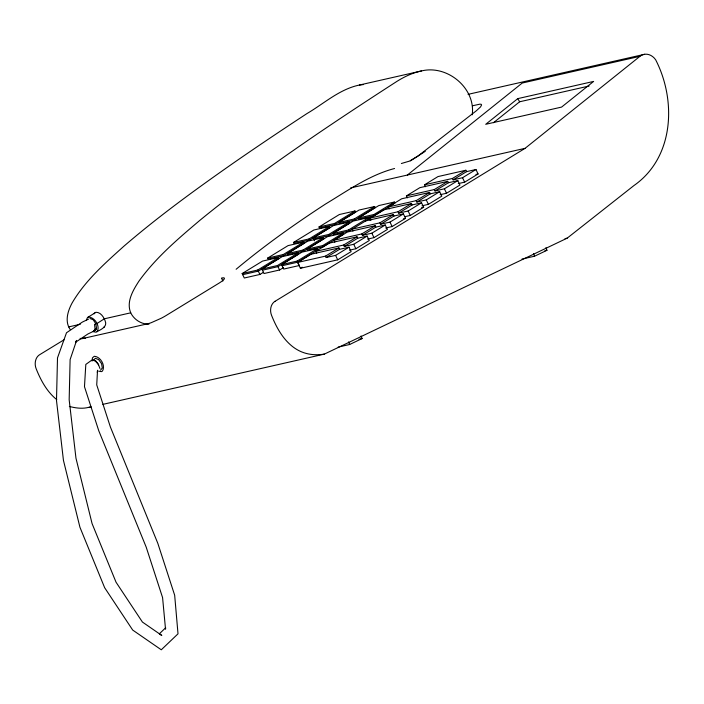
<?xml version="1.0" encoding="UTF-8"?>
<svg xmlns="http://www.w3.org/2000/svg" width="704" height="704" viewBox="0 0 704 704"><rect width="100%" height="100%" fill="white"/><g stroke="black" fill="none" stroke-linecap="round" stroke-linejoin="round"><path stroke-width="1.06" d="M97.53 370.242L96.73 384.894L110.396 427.011L157.819 543.347L174.671 595.241L178.006 633.829L161.286 649.792L132.695 630.062L104.641 587.699L79.939 527.278L63.448 460.363L56.487 400.479L57.499 357.905L66.502 332.754L82.394 322.062L88.528 319.132M97.293 372.434L97.451 370.973M472.234 114.805C475.842 88.123 447.225 64.504 421.458 70.954L359.418 85.034C339.522 89.17 324.069 103.541 307.006 113.538C281.785 130.064 256.731 146.846 231.968 164.05C194.92 189.983 158.259 216.612 123.974 246.145C104.922 263.278 85.166 280.658 72.09 303.01C67.813 310.957 64.495 321.499 70.259 329.578M86.398 319.986L87.498 317.557L95.946 312.277C100.602 312.171 103.655 316.923 105.125 320.813C107.958 327.07 100.294 329.745 96.07 332.191L93.262 331.698M75.451 342.355L87.806 334.048L93.394 331.338L95.128 329.076L94.503 324.456L95.876 323.796L93.148 319.722L89.998 318.507M75.838 341.704L76.604 340.41L70.118 359.577L69.168 399.784L75.962 458.172L92.074 523.582L116.037 582.208L142.419 622.054L161.797 635.448L159.35 633.811L165.669 627.774L165.528 629.156L162.58 597.599L146.203 547.14L98.798 430.857L84.48 386.707L85.809 364.426L91.634 360.246L94.846 360.686L98.287 364.1L99.95 368.509M94.142 313.817L94.882 312.805M97.134 331.663C100.426 326.119 94.802 317.284 88.563 317.029L87.498 317.557M93.482 360.395L95.313 358.257L98.666 359.612L101.57 363.66L102.318 368.042L100.487 370.19M236.122 269.271C264.458 245.564 294.65 224.154 325.591 203.993C347.662 190.731 369.336 175.102 394.557 168.502M407.361 175.05L522.236 83.037L639.936 56.338L525.061 148.342L275.053 301.303M517.766 98.63L485.716 124.3L561.59 107.087L593.63 81.418L517.766 98.63L519.631 101.781L589.09 86.02M493.486 122.725L519.631 101.781M102.863 404.369L324.35 354.112L567.169 238.163L633.978 185.53C674.203 157.441 676.553 100.311 655.618 59.717A14.133 11.572 77.2 0 0 639.918 56.294M96.932 323.558L104.315 318.815L130.724 312.822C134.033 319.651 141.346 324.306 148.958 324.192M410.388 160.882L425.251 151.325M64.002 339.812L39.653 354.71A11.053 9.046 77.2 0 0 36.467 358.213L35.957 359.383A11.317 9.266 77.2 0 0 36.15 368.72C40.753 380.266 46.913 391.758 56.769 399.643M263.586 272.202L259.882 274.463L244.288 278.001L242.167 273.557L262.539 261.087L278.133 257.55L278.661 258.667L258.298 271.128L242.704 274.666M267.705 258.069L288.068 245.608L303.662 242.07L304.198 243.179L283.826 255.64L268.233 259.178L267.705 258.069L283.298 254.531L303.662 242.07M293.471 242.466L313.834 230.006L329.428 226.468L329.965 227.586L309.593 240.046L293.999 243.584L293.471 242.466L309.065 238.929L329.428 226.468M319 226.987L339.363 214.518L354.966 210.98L355.494 212.098L335.122 224.558L319.528 228.096L319 226.987L334.594 223.441L354.966 210.98M242.167 273.557L257.77 270.01L278.133 257.55M283.29 267.731L279.585 269.993L263.991 273.53L261.87 269.078L282.242 256.617L297.836 253.079L298.373 254.197L278.001 266.658L262.407 270.195M287.408 253.598L307.771 241.138L323.374 237.6L323.902 238.709L303.53 251.17L287.936 254.707L287.408 253.598L303.002 250.061L323.374 237.6M314.494 240.777L313.174 237.996L333.538 225.535L349.14 221.998L349.668 223.106L329.296 235.576L313.702 239.114M338.703 222.508L359.066 210.047L374.669 206.51L375.197 207.627L354.825 220.088L339.231 223.626L338.703 222.508L354.297 218.97L374.669 206.51M261.87 269.078L277.473 265.54L297.836 253.079M313.174 237.996L328.768 234.458L349.14 221.998M281.582 264.607L297.176 261.07L299.297 265.522L283.694 269.06L281.582 264.607L301.946 252.146L317.539 248.609L318.076 249.726L297.704 262.187L282.11 265.725M307.111 249.128L327.474 236.667L343.077 233.13L343.605 234.238L323.233 246.699L307.639 250.237L307.111 249.128L322.705 245.59L343.077 233.13M369.371 218.636L348.999 231.106L333.406 234.643L332.878 233.526L353.241 221.065L368.843 217.527L370.163 220.308M358.406 218.038L378.778 205.577L394.372 202.039L394.9 203.157L374.528 215.618L358.934 219.155L358.406 218.038L374 214.5L394.372 202.039M297.176 261.07L317.539 248.609M332.878 233.526L348.471 229.988L368.843 217.527M297.616 262.451L311.027 254.25L338.923 247.922L339.583 249.313L349.008 247.174L351.12 251.627L337.709 259.829L300.397 268.294L297.616 262.451L325.503 256.124L338.923 247.922M316.677 253.308L315.753 251.363L329.164 243.153L357.06 236.826L357.72 238.216L367.136 236.078L369.257 240.53L355.846 248.741L349.448 250.184M334.814 242.211L333.89 240.266L347.301 232.056L375.197 225.729L375.857 227.119L385.273 224.981L387.394 229.434L373.982 237.644L367.585 239.096M371.087 220.018L370.163 218.073L383.574 209.862L411.47 203.535L412.13 204.926L421.546 202.796L423.667 207.24L410.256 215.45L404.923 216.656M389.224 208.93L388.291 206.976L401.711 198.774L429.607 192.438L430.267 193.838L439.683 191.699L441.804 196.152L428.384 204.354L421.995 205.806M407.361 197.833L406.428 195.879L419.848 187.678L447.735 181.35L448.404 182.741L457.82 180.602L459.941 185.055L446.521 193.257L440.132 194.709M425.498 186.736L424.565 184.791L437.985 176.581L465.872 170.254L466.541 171.644L475.957 169.506L478.078 173.958L464.658 182.16L458.26 183.612M300.397 268.294L302.183 267.203M315.753 251.363L343.64 245.027L357.06 236.826M333.89 240.266L361.777 233.939L375.197 225.729M352.95 231.114L352.026 229.17L379.914 222.842L393.334 214.632L393.994 216.022L403.41 213.884L405.53 218.337L392.119 226.547L385.722 227.999M370.163 218.073L398.05 211.746L411.47 203.535M388.291 206.976L416.187 200.649L429.607 192.438M406.428 195.879L434.324 189.552L447.735 181.35M424.565 184.791L452.461 178.455L465.872 170.254M325.503 256.124L326.172 257.514L339.583 249.313M343.64 245.027L344.309 246.426L357.72 238.216M361.777 233.939L362.446 235.33L375.857 227.119M379.914 222.842L380.582 224.233L393.994 216.022M398.05 211.746L398.71 213.136L412.13 204.926M416.187 200.649L416.847 202.039L430.267 193.838M434.324 189.552L434.984 190.942L448.404 182.741M452.461 178.455L453.121 179.846L466.541 171.644M326.172 257.514L335.588 255.385L349.008 247.174M344.309 246.426L353.725 244.288L367.136 236.078M362.446 235.33L371.862 233.191L385.273 224.981M380.582 224.233L389.998 222.094L403.41 213.884M398.71 213.136L408.135 210.998L421.546 202.796M416.847 202.039L426.272 199.901L439.683 191.699M434.984 190.942L444.409 188.804L457.82 180.602M453.121 179.846L462.546 177.716L475.957 169.506M103.453 327.448L104.518 326.911M95.128 329.076L96.51 328.416L94.767 330.678L93.333 331.373M69.344 406.428C76.226 408.267 84.04 409.244 90.781 406.648M338.175 347.098L349.659 344.494L362.076 338.562L361.055 335.966M522.007 259.054L534.538 256.221L546.955 250.29L545.934 247.685M421.458 70.954C412.773 72.758 404.686 76.551 397.179 81.215C370.418 98.463 343.807 115.949 317.469 133.83C277.376 161.234 237.697 189.341 200.121 220.132C178.121 238.735 155.822 257.673 138.89 281.204C133.038 290.312 126.122 301.77 130.724 312.822M468.054 94.354L644.6 54.296M472.402 105.802L479.811 104.174L481.149 104.271L481.598 104.94L480.542 106.911L476.256 110.845L417.762 156.226L409.482 161.119L401.377 163.504M350.654 187.915L525.061 148.342M475.939 174.442L478.078 173.958M421.538 207.724L423.667 207.24M365.438 220.959L393.334 214.632M403.401 218.821L405.53 218.337M68.675 326.902L80.3 324.262M565.03 238.647L567.169 238.163M544.861 250.765L546.955 250.29M358.943 339.275L362.076 338.562M88.95 407.519L91.089 407.035M324.35 354.112C316.818 355.335 308.906 354.86 301.796 351.956A45.417 37.18 77.2 0 1 293.471 347.266C282.894 339.346 276.338 327.36 271.55 315.313A11.317 9.266 77.2 0 1 271.348 305.967L271.876 304.806A11.053 9.046 77.2 0 1 275.053 301.294M359.418 85.034L363.554 84.55M93.702 330.713L95.55 330.29L96.527 328.354L95.876 323.796M82.403 337.797L85.43 338.254M98.586 371.131L101.358 371.642L102.423 371.114C105.802 365.666 100.558 356.594 94.274 356.277L92.453 357.834L92.066 361.029M92.655 359.814L96.008 361.17L98.622 364.98M462.546 177.716L464.658 182.16M444.409 188.804L446.521 193.257M426.272 199.901L428.384 204.354M408.135 210.998L410.256 215.45M389.998 222.094L392.119 226.547M374 214.5L374.528 215.618M371.862 233.191L373.982 237.644M354.297 218.97L354.825 220.088M348.471 229.988L348.999 231.106M353.725 244.288L355.846 248.741M334.594 223.441L335.122 224.558M328.768 234.458L329.296 235.576M335.588 255.385L337.709 259.829M322.705 245.59L323.233 246.699M309.065 238.929L309.593 240.046M303.002 250.061L303.53 251.17M283.298 254.531L283.826 255.64M277.473 265.54L279.585 269.993M257.77 270.01L259.882 274.463M222.913 281.028L221.514 278.089A16.025 2.455 -25.5 0 1 224.118 277.851L224.497 278.766L222.596 280.694A17.354 2.658 -25.5 0 1 218.698 283.351L165.959 315.612A15.127 2.314 -25.5 0 1 161.339 318.208L151.325 322.661A13.966 2.138 -25.5 0 1 147.453 323.849L82.834 338.51A13.966 2.138 -25.5 0 1 80.564 338.721L80.115 338.29M533.518 253.616L534.538 256.221M348.638 341.889L349.659 344.494"/></g></svg>
